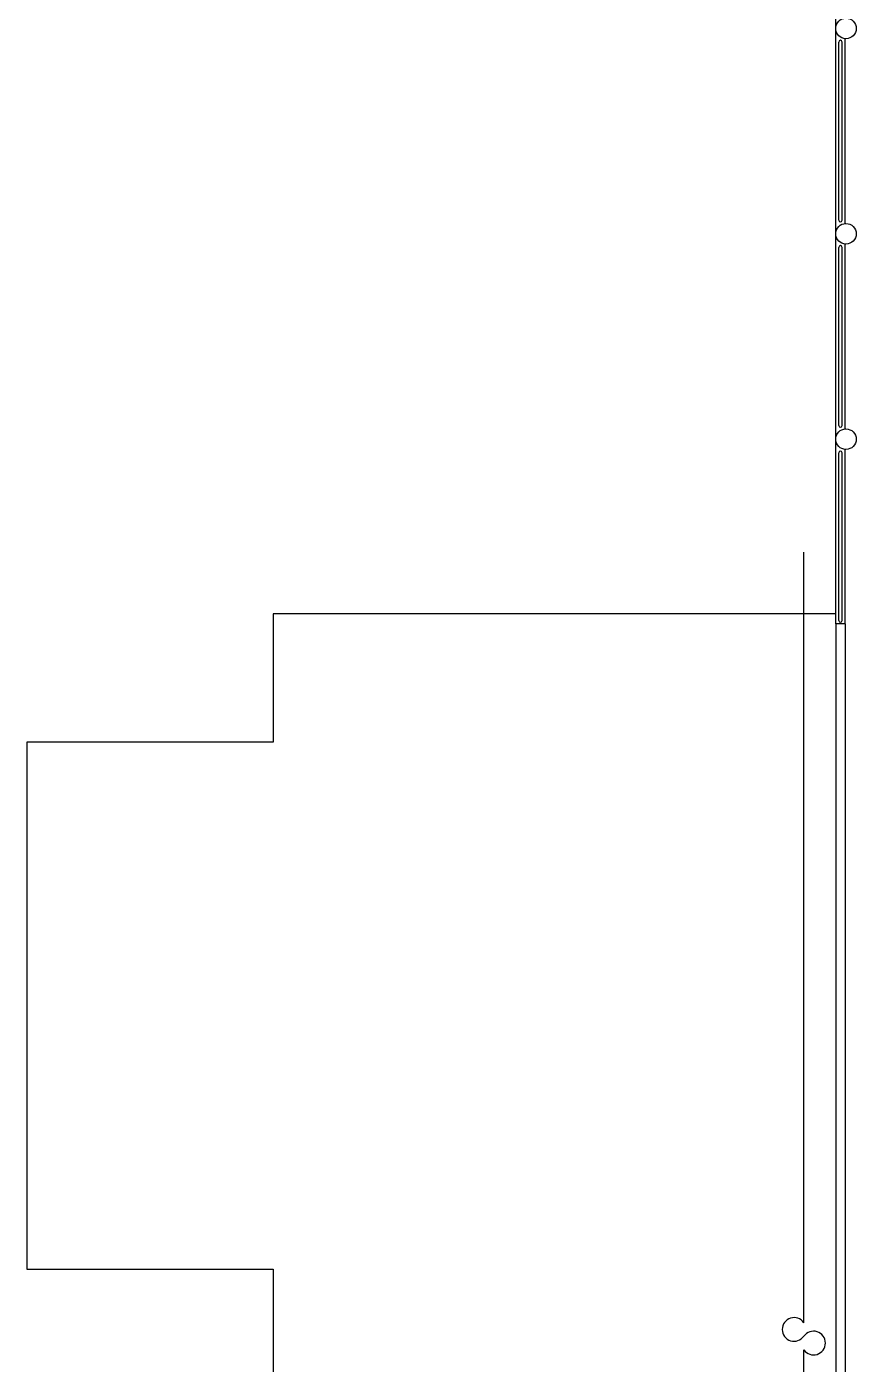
# Model space of a CAD drawing. Header units: inches. Extents: x -362 to 1240, y -1298 to 2007.
# Drawn here: x -42 to 443, y 284 to 1066 of the extents above; entities that cross this region are included whole.
import ezdxf

# ---------------------------------------------------------------- set-up
doc = ezdxf.new("R2010")
doc.units = ezdxf.units.IN
doc.header["$LTSCALE"] = 10
doc.header["$MEASUREMENT"] = 0
for name, color, linetype in [('A-FLOR', 3, 'CONTINUOUS'), ('A-ROOF', 2, 'CONTINUOUS'), ('A-WALL', 5, 'CONTINUOUS')]:
    doc.layers.add(name, color=color, linetype=linetype)

msp = doc.modelspace()

# ---------------------------------------------------------------- linework, layer by layer
at = {"layer": 'A-FLOR'}
for p, q in [((432.51, 952.94), (432.51, 1057.07)), ((434.51, 952.94), (434.51, 1057.07)), ((432.51, 832.94), (432.51, 937.07)), ((434.51, 832.94), (434.51, 937.07)), ((432.51, 719.01), (432.51, 817.07)), ((434.51, 719.01), (434.51, 817.07))]:
    msp.add_line(p, q, dxfattribs=at)
at = {"layer": 'A-FLOR', "extrusion": (-1.78944e-14, 0.000187714, 1)}
for centre in [(433.51, 1057.07, 0.2), (433.51, 937.07, 0.18), (433.51, 817.07, 0.15)]:
    msp.add_arc(centre, 1, 0, 180, dxfattribs=at)
at = {"layer": 'A-FLOR', "extrusion": (-1.78102e-14, 0.000187714, 1)}
for centre in [(433.51, 952.94, 0.18), (433.51, 832.94, 0.16)]:
    msp.add_arc(centre, 1, 180, 360, dxfattribs=at)
at = {"layer": 'A-FLOR', "extrusion": (4.63861e-15, 0.000187714, 1)}
msp.add_arc((433.51, 719.01, 0.13), 1, 180, 0, dxfattribs=at)
at = {"layer": 'A-ROOF'}
for p, q in [((102.26, 723.01), (102.26, 648.01)), ((430.76, 723.01), (102.26, 723.01)), ((-41.74, 648.01), (-41.74, 340.01)), ((102.26, 648.01), (-41.74, 648.01)), ((-41.74, 340.01), (102.26, 340.01)), ((102.26, 340.01), (102.26, 268.01))]:
    msp.add_line(p, q, dxfattribs=at)
at = {"layer": 'A-WALL'}
for p, q in [((430.76, 1065.21), (430.76, 1184.93)), ((430.76, 944.97), (430.76, 1065.21)), ((436.26, 950.99), (436.26, 1059.03)), ((430.76, 825.26), (430.76, 944.97)), ((436.26, 830.99), (436.26, 939.03)), ((430.76, 717.01), (430.76, 825.26)), ((436.26, 717.01), (436.26, 819.03)), ((412.16, 308.75), (412.16, 759.01)), ((430.76, 717.01), (430.76, 243.26)), ((436.26, 717.01), (430.76, 717.01)), ((436.26, 717.01), (436.26, 243.26)), ((412.16, -89.71), (412.16, 292.83))]:
    msp.add_line(p, q, dxfattribs=at)
for centre in [(436.76, 1065.01, 0), (436.76, 945.01, 0), (436.76, 825.01, 0)]:
    msp.add_circle(centre, 6, dxfattribs=at)
for centre, radius, start, end in [((406.47, 304.82), 6.92, 34.59197, 325.40803), ((417.81, 296.86), 6.94, 215.51454, 144.48546)]:
    msp.add_arc(centre, radius, start, end, dxfattribs=at)

doc.saveas('drawing.dxf')
